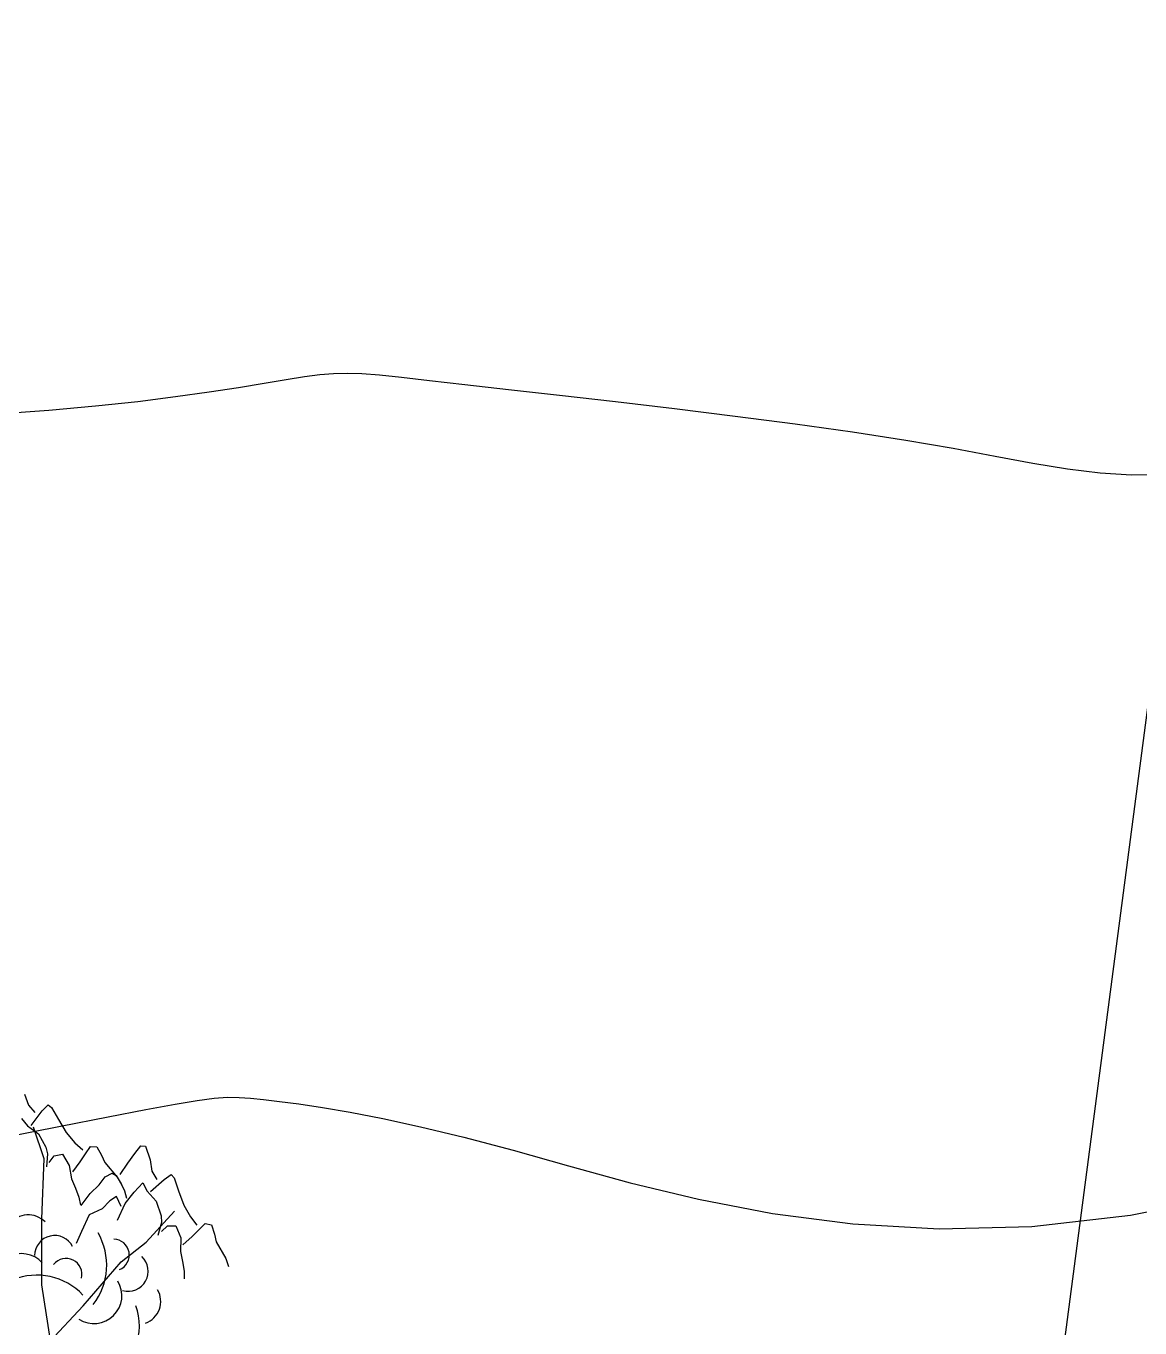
# Model space of a CAD drawing. Header units: millimetres. Extents: x 524954 to 526204, y 9523489 to 9524010.
# Drawn here: x 525832.31 to 525842.11, y 9523672.69 to 9523684.15 of the extents above; entities that cross this region are included whole.
import ezdxf

# ---------------------------------------------------------------- set-up
doc = ezdxf.new("R2010")
doc.units = ezdxf.units.MM
doc.linetypes.add('ACAD_ISO12W100', pattern=[21, 12, -3, 0, -3, 0, -3])
for name, color, linetype in [('Arbre', 34, 'ACAD_ISO12W100'), ('Cloture', 7, 'Continuous'), ('CN_02_00', 4, 'Continuous'), ('CN_05_00', 6, 'Continuous')]:
    doc.layers.add(name, color=color, linetype=linetype)
doc.linetypes.add('LIMITE1', pattern='A,6.35,-2.54,[133,ltypeshp.shx,S=2.54,R=0,X=-2.54,Y=0],-2.54,25.4', length=36.83)

# ---------------------------------------------------------------- blocks, each defined once
blk = doc.blocks.new('v088')
at = {"color": 3, "linetype": 'Continuous'}
for p, q in [((0.118, 12.291), (0.152, 12.195)), ((0.152, 12.195), (0.207, 12.131)), ((0.272, 12.144), (0.324, 12.197)), ((0.324, 12.197), (0.356, 12.175)), ((0.356, 12.175), (0.415, 12.069)), ((0.092, 12.078), (0.144, 12.013)), ((0.175, 12.015), (0.272, 12.144)), ((0.415, 12.069), (0.484, 11.953)), ((0.144, 12.013), (0.24, 11.942)), ((0.24, 11.942), (0.305, 11.825)), ((0.484, 11.953), (0.56, 11.862)), ((0.305, 11.825), (0.32, 11.765)), ((0.56, 11.862), (0.63, 11.801)), ((0.653, 11.766), (0.699, 11.829)), ((0.699, 11.829), (0.754, 11.828)), ((0.754, 11.828), (0.796, 11.754)), ((1.089, 11.768), (1.142, 11.837)), ((1.142, 11.837), (1.181, 11.833)), ((1.181, 11.833), (1.223, 11.714)), ((0.32, 11.765), (0.311, 11.65)), ((0.334, 11.69), (0.378, 11.749)), ((0.378, 11.749), (0.45, 11.762)), ((0.45, 11.762), (0.511, 11.664)), ((0.542, 11.608), (0.608, 11.694)), ((0.608, 11.694), (0.653, 11.766)), ((0.796, 11.754), (0.824, 11.689)), ((1.027, 11.683), (1.089, 11.768)), ((1.223, 11.714), (1.239, 11.614)), ((0.511, 11.664), (0.53, 11.547)), ((0.824, 11.689), (0.934, 11.561)), ((0.827, 11.564), (0.889, 11.595)), ((0.889, 11.595), (0.923, 11.575)), ((0.958, 11.583), (1.027, 11.683)), ((1.239, 11.614), (1.281, 11.541)), ((1.346, 11.541), (1.408, 11.583)), ((1.408, 11.583), (1.435, 11.556)), ((0.53, 11.547), (0.565, 11.463)), ((0.565, 11.463), (0.596, 11.383)), ((0.696, 11.418), (0.773, 11.494)), ((0.773, 11.494), (0.827, 11.564)), ((0.923, 11.575), (0.969, 11.502)), ((0.934, 11.561), (0.97, 11.497)), ((0.969, 11.502), (0.996, 11.441)), ((1.081, 11.429), (1.158, 11.51)), ((1.158, 11.51), (1.196, 11.437)), ((1.227, 11.433), (1.346, 11.541)), ((1.435, 11.556), (1.473, 11.441)), ((0.596, 11.383), (0.609, 11.315)), ((0.615, 11.31), (0.696, 11.418)), ((0.869, 11.352), (0.8, 11.283)), ((0.927, 11.391), (0.869, 11.352)), ((0.969, 11.302), (0.927, 11.391)), ((0.996, 11.441), (1.016, 11.375)), ((1.004, 11.329), (1.081, 11.429)), ((1.196, 11.437), (1.277, 11.348)), ((1.277, 11.348), (1.319, 11.221)), ((1.473, 11.441), (1.519, 11.314)), ((0.8, 11.283), (0.685, 11.229)), ((0.935, 11.183), (1.004, 11.329)), ((1.519, 11.314), (1.577, 11.21)), ((0.685, 11.229), (0.619, 11.083)), ((1.323, 11.16), (1.292, 11.048)), ((1.319, 11.221), (1.323, 11.16)), ((1.323, 11.083), (1.377, 11.133)), ((1.377, 11.133), (1.45, 11.133)), ((1.45, 11.133), (1.492, 11.025)), ((1.577, 11.21), (1.635, 11.137)), ((1.65, 11.098), (1.708, 11.152)), ((1.708, 11.152), (1.762, 11.141)), ((1.762, 11.141), (1.789, 11.06)), ((0.619, 11.083), (0.573, 10.975)), ((1.492, 11.025), (1.489, 10.906)), ((1.512, 10.964), (1.592, 11.037)), ((1.592, 11.037), (1.65, 11.098)), ((1.789, 11.06), (1.804, 10.991)), ((1.489, 10.906), (1.508, 10.818)), ((1.804, 10.991), (1.889, 10.844)), ((1.508, 10.818), (1.523, 10.733)), ((1.889, 10.844), (1.912, 10.775)), ((1.523, 10.733), (1.523, 10.664))]:
    blk.add_line(p, q, dxfattribs=at)
at = {"linetype": 'Continuous'}
for p, q in [((0.29, 11.722), (0.197, 12)), ((0.27, 11.193), (0.29, 11.722)), ((1.188, 10.988), (1.437, 11.261)), ((0.269, 10.614), (0.27, 11.193)), ((0.968, 10.816), (1.188, 10.988)), ((0.634, 10.429), (0.968, 10.816)), ((0.345, 10.122), (0.269, 10.614)), ((0.336, 10.112), (0.634, 10.429))]:
    blk.add_line(p, q, dxfattribs=at)
at = {"color": 3, "linetype": 'Continuous'}
for centre, major_axis, start_param, end_param in [((0.15, 11.024), (0.145, 0.145), 6.263619, 7.998733), ((0.383, 10.87), (-0.125, 0.125), 4.396235, 7.060094), ((0.275, 10.786), (0.4, 0.4), 4.836335, 6.022049), ((0.899, 10.876), (0.099, 0.099), 4.31771, 7.031286), ((0.091, 10.641), (0.174, 0.174), 6.236163, 8.918901), ((0.483, 10.705), (-0.099, 0.099), 3.680741, 6.394318), ((1.029, 10.733), (-0.125, 0.125), 2.081137, 4.744996), ((0.223, 10.132), (-0.4, 0.4), 4.689978, 5.875693), ((0.728, 10.517), (-0.174, 0.174), 1.793126, 4.475865), ((1.111, 10.467), (-0.145, 0.145), 2.713295, 4.448408), ((0.662, 10.258), (-0.33, 0.33), 2.69514, 4.302022)]:
    blk.add_ellipse(centre, major_axis=major_axis, ratio=1, start_param=start_param, end_param=end_param, dxfattribs=at)

msp = doc.modelspace()

# ---------------------------------------------------------------- linework, layer by layer
at = {"layer": 'Cloture', "linetype": 'LIMITE1', "ltscale": 0.1, "flags": 128}
msp.add_lwpolyline([(525839.929, 9523651.898), (525840.943, 9523668.72), (525842.868, 9523683.386), (525845.185, 9523695.587), (525830.247, 9523698.414), (525825.039, 9523699.398)], dxfattribs=at)
at = {"layer": 'CN_02_00', "elevation": 274, "flags": 128}
msp.add_lwpolyline([(525832.123, 9523674.372), (525832.612, 9523674.469), (525833.03, 9523674.551), (525833.363, 9523674.616), (525833.62, 9523674.663), (525833.816, 9523674.695), (525833.965, 9523674.715), (525834.083, 9523674.723), (525834.185, 9523674.722), (525834.285, 9523674.714), (525834.398, 9523674.702), (525834.538, 9523674.685), (525834.71, 9523674.664), (525834.917, 9523674.633), (525835.162, 9523674.592), (525835.449, 9523674.536), (525835.781, 9523674.463), (525836.162, 9523674.371), (525836.596, 9523674.256), (525837.084, 9523674.118), (525837.627, 9523673.97), (525838.226, 9523673.826), (525838.879, 9523673.7), (525839.586, 9523673.609), (525840.347, 9523673.566), (525841.162, 9523673.586), (525842.03, 9523673.684), (525842.948, 9523673.87)], dxfattribs=at)
at = {"layer": 'CN_05_00', "elevation": 275, "flags": 128}
msp.add_lwpolyline([(525832.056, 9523680.741), (525832.509, 9523680.773), (525832.921, 9523680.81), (525833.292, 9523680.849), (525833.625, 9523680.891), (525833.919, 9523680.932), (525834.178, 9523680.972), (525834.404, 9523681.009), (525834.597, 9523681.041), (525834.759, 9523681.067), (525834.895, 9523681.086), (525835.015, 9523681.096), (525835.134, 9523681.099), (525835.264, 9523681.095), (525835.42, 9523681.082), (525835.613, 9523681.062), (525835.859, 9523681.034), (525836.171, 9523680.998), (525836.556, 9523680.954), (525837.003, 9523680.904), (525837.496, 9523680.847), (525838.017, 9523680.786), (525838.55, 9523680.72), (525839.078, 9523680.652), (525839.584, 9523680.581), (525840.051, 9523680.508), (525840.468, 9523680.436), (525840.838, 9523680.367), (525841.171, 9523680.306), (525841.476, 9523680.255), (525841.762, 9523680.219), (525842.038, 9523680.202), (525842.313, 9523680.207)], dxfattribs=at)

# ---------------------------------------------------------------- block references
at = {"layer": 'Arbre'}
msp.add_blockref('v088', (525832.178, 9523662.459), dxfattribs=at)

doc.saveas('drawing.dxf')
